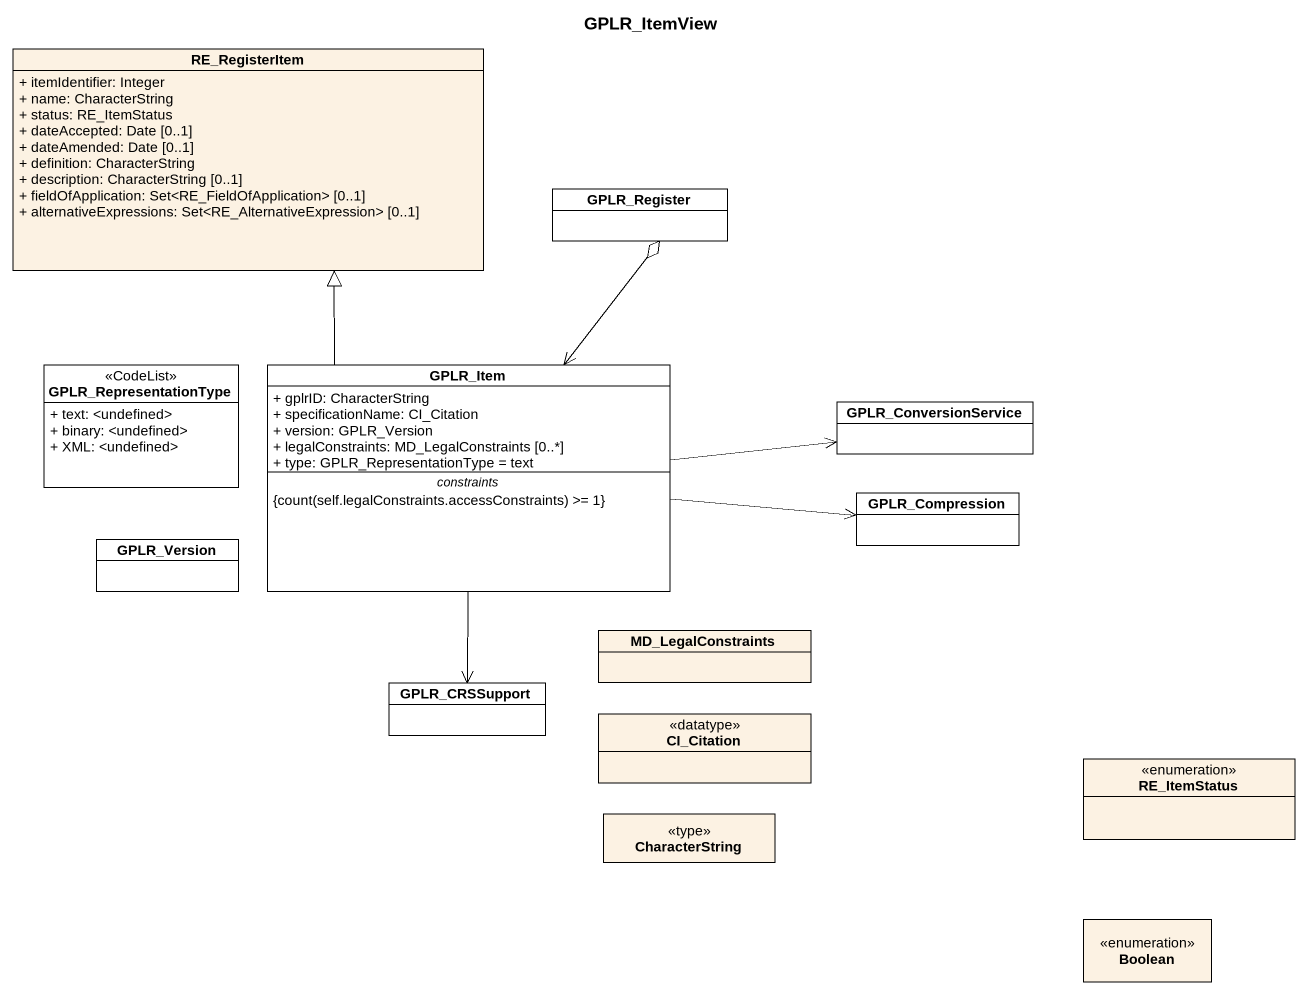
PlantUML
@startuml
title GPLR_ItemView
hide circle
hide empty members
skinparam classAttributeIconSize 0
class RE_RegisterItem {
  + itemIdentifier: Integer
  + name: CharacterString
  + status: RE_ItemStatus
  + dateAccepted: Date [0..1]
  + dateAmended: Date [0..1]
  + definition: CharacterString
  + description: CharacterString [0..1]
  + fieldOfApplication: Set<RE_FieldOfApplication> [0..1]
  + alternativeExpressions: Set<RE_AlternativeExpression> [0..1]
}
class GPLR_Register #FFFFFF
class GPLR_RepresentationType <<CodeList>> #FFFFFF {
  + text: <undefined>
  + binary: <undefined>
  + XML: <undefined>
}
class GPLR_Item #FFFFFF {
  + gplrID: CharacterString
  + specificationName: CI_Citation
  + version: GPLR_Version
  + legalConstraints: MD_LegalConstraints [0..*]
  + type: GPLR_RepresentationType = text
  -- constraints --
  {field} {count(self.legalConstraints.accessConstraints) >= 1}
}
class GPLR_ConversionService #FFFFFF
class GPLR_Compression #FFFFFF
class GPLR_Version #FFFFFF
class MD_LegalConstraints
class GPLR_CRSSupport #FFFFFF
class CI_Citation <<datatype>>
enum RE_ItemStatus
class CharacterString <<type>>
enum Boolean
GPLR_Item -up-|> RE_RegisterItem
GPLR_Item <-up-o GPLR_Register
GPLR_Item -right-> GPLR_ConversionService
GPLR_Item -right-> GPLR_Compression
GPLR_Item --> GPLR_CRSSupport
@enduml
